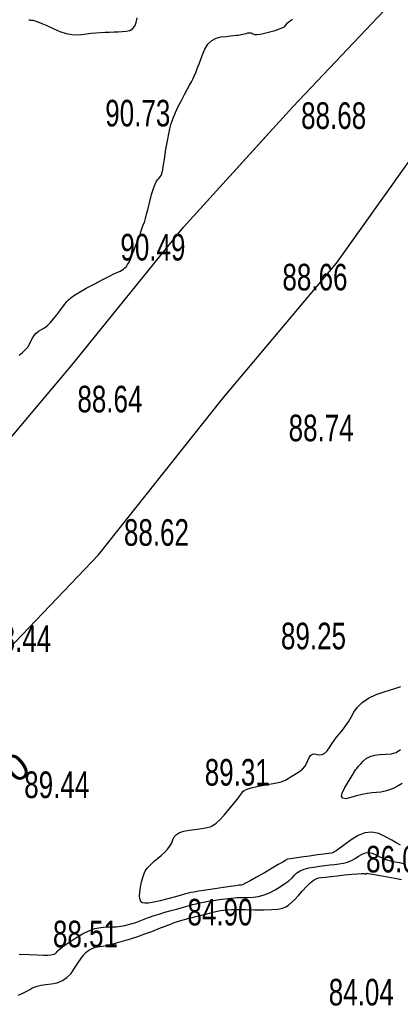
# Model space of a CAD drawing. Header units: metres. Extents: x 431006 to 434411, y 2469261 to 2473208.
# Drawn here: x 433457.9 to 433515.1, y 2471725.6 to 2471875.3 of the extents above; entities that cross this region are included whole.
import ezdxf
from ezdxf.enums import TextEntityAlignment as Align

# ---------------------------------------------------------------- set-up
doc = ezdxf.new("R2010")
doc.units = ezdxf.units.M
doc.header["$MEASUREMENT"] = 0
for name, color, linetype, lineweight in [('CAO DO', 8, 'Continuous', 18), ('duong nhua-ks', 8, 'Continuous', 18), ('MH_DongMuc', 8, 'Continuous', 18), ('MH_DongMuc_Con', 8, 'Continuous', 18)]:
    doc.layers.add(name, color=color, linetype=linetype, lineweight=lineweight)
doc.styles.get("Standard").update_dxf_attribs({"font": 'arial.ttf'})

msp = doc.modelspace()

# ---------------------------------------------------------------- linework, layer by layer
at = {"layer": 'duong nhua-ks', "color": 8, "lineweight": 0}
for points in [[(433377.16, 2471545.29), (433368.33, 2471556.01), (433362.87, 2471564.74), (433357.7, 2471576.06), (433353.59, 2471590.62), (433351.42, 2471603.51), (433351.04, 2471615.11), (433352.76, 2471628.58), (433355.38, 2471640.64), (433357.55, 2471646.91), (433364.81, 2471658.81), (433379.7, 2471682.97), (433394.74, 2471705.12), (433412.62, 2471728.84), (433427.36, 2471748.89), (433443.82, 2471767.89), (433457.22, 2471781.68), (433469.72, 2471794.85), (433488.35, 2471818.26), (433505.56, 2471838.7), (433519.47, 2471858.22), (433538.03, 2471883.43)], [(433174.36, 2471626.83), (433196.14, 2471617.93), (433212.68, 2471613.9), (433226.93, 2471612.3), (433238.48, 2471612.15), (433250.9, 2471613.69), (433262.05, 2471617.2), (433271.12, 2471620.99), (433279.23, 2471625.59), (433293.35, 2471635.18), (433311.92, 2471649.87), (433331.01, 2471667.22), (433349.58, 2471686.45), (433369.7, 2471706.2), (433396.39, 2471734.57), (433409.85, 2471750.52), (433423.6, 2471766.84), (433429.29, 2471774.81), (433442.06, 2471792.73), (433453.25, 2471808.58), (433465.72, 2471823.36), (433482.51, 2471844.12), (433498.96, 2471862.2), (433513.62, 2471877.63)], [(433174.36, 2471626.83), (433196.14, 2471617.93), (433212.68, 2471613.9), (433226.93, 2471612.3), (433238.48, 2471612.15), (433250.9, 2471613.69), (433262.05, 2471617.2), (433271.12, 2471620.99), (433279.23, 2471625.59), (433293.35, 2471635.18), (433311.92, 2471649.87), (433331.01, 2471667.22), (433349.58, 2471686.45), (433369.7, 2471706.2), (433396.39, 2471734.57), (433409.85, 2471750.52), (433423.6, 2471766.84), (433429.29, 2471774.81), (433442.06, 2471792.73), (433453.25, 2471808.58), (433465.72, 2471823.36), (433482.51, 2471844.12), (433495.37, 2471858.25)], [(433377.16, 2471545.29), (433368.33, 2471556.01), (433362.87, 2471564.74), (433357.7, 2471576.06), (433353.59, 2471590.62), (433351.42, 2471603.51), (433351.04, 2471615.11), (433352.76, 2471628.58), (433355.38, 2471640.64), (433357.55, 2471646.91), (433364.81, 2471658.81), (433379.7, 2471682.97), (433394.74, 2471705.12), (433412.62, 2471728.84), (433427.36, 2471748.89), (433443.82, 2471767.89), (433457.22, 2471781.68), (433469.72, 2471794.85), (433488.35, 2471818.26), (433505.56, 2471838.7), (433510.07, 2471845.03)]]:
    msp.add_lwpolyline(points, dxfattribs=at)
at = {"layer": 'MH_DongMuc', "color": 8, "lineweight": 0, "elevation": 90}
for points in [[(433457.8, 2471824.87), (433458.3, 2471825.26), (433458.72, 2471825.66), (433459.08, 2471826.08), (433459.36, 2471826.52), (433459.57, 2471826.97), (433459.78, 2471827.4), (433460.04, 2471827.79), (433460.35, 2471828.14), (433460.72, 2471828.44), (433461.14, 2471828.7), (433461.59, 2471828.98), (433462.05, 2471829.34), (433462.51, 2471829.78), (433462.98, 2471830.31), (433463.45, 2471830.92), (433463.9, 2471831.54), (433464.3, 2471832.07), (433464.65, 2471832.53), (433464.96, 2471832.9), (433465.22, 2471833.2), (433465.56, 2471833.5), (433466.11, 2471833.89), (433466.89, 2471834.35), (433467.87, 2471834.91), (433469.08, 2471835.55), (433470.28, 2471836.17), (433471.28, 2471836.68), (433472.06, 2471837.07), (433472.64, 2471837.34), (433473.01, 2471837.5), (433473.26, 2471837.62), (433473.5, 2471837.77), (433473.72, 2471837.97), (433473.93, 2471838.21), (433474.12, 2471838.48), (433474.33, 2471838.86), (433474.58, 2471839.39), (433474.87, 2471840.08), (433475.2, 2471840.93), (433475.57, 2471841.94), (433475.93, 2471842.92), (433476.22, 2471843.7), (433476.43, 2471844.28), (433476.57, 2471844.66), (433476.64, 2471844.83), (433476.7, 2471845.02), (433476.81, 2471845.42), (433476.98, 2471846.05), (433477.19, 2471846.89), (433477.45, 2471847.96), (433477.73, 2471849.03), (433477.99, 2471849.9), (433478.24, 2471850.57), (433478.46, 2471851.03), (433478.67, 2471851.29), (433478.85, 2471851.46), (433479.01, 2471851.66), (433479.14, 2471851.89), (433479.25, 2471852.14), (433479.33, 2471852.41), (433479.4, 2471852.75), (433479.48, 2471853.18), (433479.56, 2471853.71), (433479.66, 2471854.34), (433479.76, 2471855.06), (433479.88, 2471855.83), (433480.01, 2471856.59), (433480.15, 2471857.36), (433480.3, 2471858.14), (433480.47, 2471858.91), (433480.68, 2471859.7), (433480.96, 2471860.52), (433481.31, 2471861.37), (433481.72, 2471862.25), (433482.21, 2471863.17), (433482.69, 2471864.05), (433483.1, 2471864.8), (433483.45, 2471865.45), (433483.73, 2471865.97), (433483.95, 2471866.38), (433484.14, 2471866.8), (433484.38, 2471867.37), (433484.65, 2471868.07), (433484.96, 2471868.91), (433485.31, 2471869.9), (433485.71, 2471870.85), (433486.21, 2471871.61), (433486.79, 2471872.18), (433487.46, 2471872.55), (433488.21, 2471872.72), (433488.95, 2471872.79), (433489.58, 2471872.86), (433490.09, 2471872.91), (433490.48, 2471872.96), (433490.76, 2471872.99), (433490.98, 2471873.03), (433491.22, 2471873.07), (433491.46, 2471873.12), (433491.71, 2471873.18), (433491.97, 2471873.25), (433492.22, 2471873.31), (433492.45, 2471873.33), (433492.65, 2471873.31), (433492.83, 2471873.26), (433492.97, 2471873.17), (433493.19, 2471873.09), (433493.55, 2471873.09), (433494.06, 2471873.15), (433494.72, 2471873.28), (433495.53, 2471873.48), (433496.34, 2471873.7), (433496.98, 2471873.91), (433497.46, 2471874.11), (433497.77, 2471874.3), (433497.92, 2471874.47), (433498.02, 2471874.63), (433498.17, 2471874.81), (433498.37, 2471874.99), (433498.62, 2471875.18), (433498.92, 2471875.38)], [(433515.15, 2471751.16), (433514.61, 2471751.47), (433513.87, 2471751.9), (433512.93, 2471752.44), (433511.89, 2471752.91), (433510.85, 2471753.1), (433509.81, 2471753.01), (433508.78, 2471752.64), (433507.74, 2471751.99), (433506.8, 2471751.28), (433506.05, 2471750.73), (433505.5, 2471750.33), (433505.15, 2471750.09), (433504.98, 2471750), (433504.79, 2471749.98), (433504.34, 2471749.92), (433503.63, 2471749.82), (433502.67, 2471749.69), (433501.46, 2471749.53), (433500.24, 2471749.36), (433499.29, 2471749.22), (433498.61, 2471749.12), (433498.18, 2471749.04), (433498.02, 2471748.99), (433497.87, 2471748.88), (433497.46, 2471748.63), (433496.79, 2471748.24), (433495.87, 2471747.7), (433494.69, 2471747.02), (433493.5, 2471746.35), (433492.56, 2471745.82), (433491.85, 2471745.45), (433491.39, 2471745.22), (433491.16, 2471745.15), (433490.92, 2471745.13), (433490.4, 2471745.07), (433489.61, 2471744.95), (433488.55, 2471744.8), (433487.22, 2471744.59), (433485.89, 2471744.39), (433484.85, 2471744.23), (433484.09, 2471744.11), (433483.62, 2471744.03), (433483.43, 2471744), (433483.26, 2471743.95), (433482.85, 2471743.84), (433482.19, 2471743.66), (433481.3, 2471743.41), (433480.16, 2471743.09), (433479, 2471742.79), (433478.04, 2471742.57), (433477.28, 2471742.45), (433476.71, 2471742.42), (433476.35, 2471742.48), (433476.12, 2471742.66), (433475.98, 2471742.99), (433475.92, 2471743.46), (433475.95, 2471744.08), (433476.06, 2471744.85), (433476.22, 2471745.63), (433476.41, 2471746.31), (433476.61, 2471746.88), (433476.83, 2471747.34), (433477.07, 2471747.7), (433477.36, 2471748.02), (433477.71, 2471748.37), (433478.12, 2471748.76), (433478.61, 2471749.17), (433479.16, 2471749.62), (433479.7, 2471750.09), (433480.14, 2471750.56), (433480.49, 2471751.03), (433480.75, 2471751.5), (433480.91, 2471751.98), (433481.1, 2471752.41), (433481.45, 2471752.77), (433481.94, 2471753.06), (433482.59, 2471753.27), (433483.39, 2471753.4), (433484.22, 2471753.5), (433484.94, 2471753.6), (433485.57, 2471753.71), (433486.1, 2471753.81), (433486.53, 2471753.92), (433486.94, 2471754.11), (433487.44, 2471754.47), (433488, 2471754.98), (433488.64, 2471755.66), (433489.36, 2471756.51), (433490.05, 2471757.36), (433490.6, 2471758.05), (433491.02, 2471758.6), (433491.31, 2471759), (433491.47, 2471759.24), (433491.66, 2471759.41), (433492.08, 2471759.59), (433492.71, 2471759.78), (433493.56, 2471759.98), (433494.63, 2471760.18), (433495.69, 2471760.38), (433496.55, 2471760.55), (433497.2, 2471760.7), (433497.63, 2471760.82), (433497.85, 2471760.92), (433498.01, 2471761.03), (433498.25, 2471761.19), (433498.58, 2471761.39), (433498.99, 2471761.63), (433499.49, 2471761.92), (433500, 2471762.24), (433500.42, 2471762.61), (433500.77, 2471763.01), (433501.05, 2471763.45), (433501.24, 2471763.92), (433501.42, 2471764.35), (433501.65, 2471764.66), (433501.93, 2471764.83), (433502.25, 2471764.88), (433502.62, 2471764.8), (433503.01, 2471764.73), (433503.39, 2471764.8), (433503.77, 2471765.01), (433504.14, 2471765.37), (433504.5, 2471765.87), (433504.85, 2471766.42), (433505.2, 2471766.93), (433505.55, 2471767.4), (433505.89, 2471767.83), (433506.23, 2471768.22), (433506.58, 2471768.64), (433506.95, 2471769.14), (433507.33, 2471769.72), (433507.73, 2471770.4), (433508.15, 2471771.16), (433508.68, 2471771.93), (433509.41, 2471772.63), (433510.36, 2471773.25), (433511.51, 2471773.81), (433512.87, 2471774.29), (433514.19, 2471774.7), (433515.22, 2471775.02)]]:
    msp.add_lwpolyline(points, dxfattribs=at)
at = {"layer": 'MH_DongMuc_Con', "color": 8, "lineweight": 0}
for points, elevation in [([(433459.25, 2471875.29), (433459.39, 2471875.26), (433459.55, 2471875.24), (433459.71, 2471875.22), (433459.89, 2471875.21), (433460.15, 2471875.15), (433460.59, 2471875), (433461.2, 2471874.75), (433461.98, 2471874.41), (433462.92, 2471873.98), (433463.92, 2471873.55), (433464.86, 2471873.25), (433465.72, 2471873.07), (433466.52, 2471873.01), (433467.25, 2471873.07), (433467.94, 2471873.18), (433468.64, 2471873.27), (433469.34, 2471873.34), (433470.03, 2471873.39), (433470.73, 2471873.42), (433471.41, 2471873.44), (433472.07, 2471873.47), (433472.71, 2471873.5), (433473.32, 2471873.53), (433473.91, 2471873.56), (433474.44, 2471873.68), (433474.86, 2471873.93), (433475.19, 2471874.33), (433475.42, 2471874.88), (433475.55, 2471875.58)], 92), ([(433515.45, 2471760.42), (433514.83, 2471760.08), (433514.19, 2471759.75), (433513.54, 2471759.49), (433512.89, 2471759.29), (433512.24, 2471759.16), (433511.58, 2471759.09), (433510.89, 2471759.04), (433510.16, 2471758.93), (433509.39, 2471758.78), (433508.57, 2471758.57), (433507.71, 2471758.32), (433506.96, 2471758.15), (433506.49, 2471758.21), (433506.3, 2471758.49), (433506.38, 2471758.99), (433506.74, 2471759.72), (433507.21, 2471760.49), (433507.59, 2471761.13), (433507.89, 2471761.64), (433508.12, 2471762.01), (433508.27, 2471762.26), (433508.41, 2471762.47), (433508.61, 2471762.72), (433508.87, 2471763.04), (433509.19, 2471763.4), (433509.57, 2471763.81), (433510.03, 2471764.21), (433510.6, 2471764.51), (433511.27, 2471764.71), (433512.05, 2471764.82), (433512.93, 2471764.83), (433513.8, 2471764.89), (433514.54, 2471765.12), (433515.15, 2471765.54)], 92), ([(433457.8, 2471734.79), (433459.28, 2471734.72), (433460.49, 2471734.67), (433461.44, 2471734.64), (433462.13, 2471734.64), (433462.56, 2471734.66), (433462.83, 2471734.71), (433463.07, 2471734.78), (433463.26, 2471734.88), (433463.42, 2471735.01), (433463.54, 2471735.17), (433463.73, 2471735.39), (433464.11, 2471735.71), (433464.66, 2471736.12), (433465.41, 2471736.63), (433466.33, 2471737.24), (433467.33, 2471737.84), (433468.28, 2471738.29), (433469.2, 2471738.62), (433470.07, 2471738.8), (433470.9, 2471738.86), (433471.68, 2471738.86), (433472.41, 2471738.9), (433473.08, 2471738.97), (433473.7, 2471739.08), (433474.27, 2471739.22), (433474.8, 2471739.39), (433475.33, 2471739.56), (433475.85, 2471739.74), (433476.37, 2471739.93), (433476.87, 2471740.13), (433477.43, 2471740.34), (433478.09, 2471740.57), (433478.85, 2471740.81), (433479.71, 2471741.07), (433480.68, 2471741.35), (433481.65, 2471741.61), (433482.5, 2471741.85), (433483.25, 2471742.05), (433483.89, 2471742.22), (433484.42, 2471742.35), (433484.93, 2471742.47), (433485.54, 2471742.6), (433486.23, 2471742.73), (433487.02, 2471742.86), (433487.89, 2471743), (433488.79, 2471743.12), (433489.68, 2471743.22), (433490.54, 2471743.28), (433491.37, 2471743.3), (433492.19, 2471743.3), (433493, 2471743.33), (433493.81, 2471743.46), (433494.64, 2471743.69), (433495.47, 2471744.02), (433496.31, 2471744.46), (433497.1, 2471744.93), (433497.78, 2471745.39), (433498.37, 2471745.82), (433498.85, 2471746.24), (433499.22, 2471746.63), (433499.6, 2471746.99), (433500.08, 2471747.3), (433500.66, 2471747.55), (433501.36, 2471747.74), (433502.15, 2471747.88), (433502.98, 2471747.99), (433503.78, 2471748.1), (433504.53, 2471748.19), (433505.25, 2471748.27), (433505.94, 2471748.35), (433506.59, 2471748.45), (433507.21, 2471748.61), (433507.8, 2471748.84), (433508.36, 2471749.14), (433508.88, 2471749.49), (433509.4, 2471749.81), (433509.91, 2471750), (433510.42, 2471750.04), (433510.93, 2471749.95), (433511.45, 2471749.72), (433511.97, 2471749.44), (433512.53, 2471749.19), (433513.11, 2471748.98), (433513.71, 2471748.81), (433514.35, 2471748.68), (433515.03, 2471748.54), (433515.77, 2471748.35)], 88), ([(433457.64, 2471728.59), (433458.17, 2471728.83), (433458.64, 2471729.06), (433459.06, 2471729.27), (433459.42, 2471729.47), (433459.72, 2471729.65), (433460.05, 2471729.81), (433460.51, 2471729.95), (433461.1, 2471730.09), (433461.82, 2471730.2), (433462.66, 2471730.31), (433463.52, 2471730.48), (433464.3, 2471730.8), (433464.99, 2471731.26), (433465.6, 2471731.88), (433466.13, 2471732.65), (433466.61, 2471733.43), (433467.06, 2471734.09), (433467.49, 2471734.63), (433467.9, 2471735.05), (433468.29, 2471735.36), (433468.66, 2471735.57), (433469.01, 2471735.74), (433469.35, 2471735.86), (433469.67, 2471735.93), (433469.98, 2471735.95), (433470.36, 2471735.98), (433470.9, 2471736.07), (433471.59, 2471736.23), (433472.45, 2471736.46), (433473.48, 2471736.76), (433474.57, 2471737.09), (433475.65, 2471737.45), (433476.71, 2471737.82), (433477.76, 2471738.2), (433478.79, 2471738.61), (433479.75, 2471738.99), (433480.57, 2471739.31), (433481.27, 2471739.57), (433481.83, 2471739.76), (433482.26, 2471739.89), (433482.67, 2471740.01), (433483.2, 2471740.15), (433483.82, 2471740.31), (433484.56, 2471740.49), (433485.4, 2471740.7), (433486.25, 2471740.91), (433486.98, 2471741.08), (433487.61, 2471741.22), (433488.14, 2471741.33), (433488.56, 2471741.4), (433489.04, 2471741.45), (433489.74, 2471741.48), (433490.67, 2471741.49), (433491.83, 2471741.47), (433493.22, 2471741.44), (433494.61, 2471741.43), (433495.77, 2471741.47), (433496.71, 2471741.56), (433497.43, 2471741.7), (433497.92, 2471741.89), (433498.33, 2471742.16), (433498.78, 2471742.54), (433499.28, 2471743.01), (433499.82, 2471743.59), (433500.42, 2471744.28), (433501.01, 2471744.94), (433501.55, 2471745.47), (433502.03, 2471745.87), (433502.47, 2471746.12), (433502.85, 2471746.24), (433503.29, 2471746.29), (433503.9, 2471746.37), (433504.68, 2471746.45), (433505.63, 2471746.56), (433506.75, 2471746.68), (433507.84, 2471746.78), (433508.7, 2471746.86), (433509.32, 2471746.9), (433509.72, 2471746.9), (433509.88, 2471746.86), (433509.92, 2471746.82), (433509.96, 2471746.79), (433509.98, 2471746.78), (433510, 2471746.79), (433510, 2471746.81), (433510.01, 2471746.84), (433510.02, 2471746.87), (433510.04, 2471746.89), (433510.07, 2471746.91), (433510.1, 2471746.93), (433510.25, 2471746.92), (433510.64, 2471746.87), (433511.26, 2471746.76), (433512.11, 2471746.62), (433513.2, 2471746.42), (433514.32, 2471746.21), (433515.3, 2471746.01)], 86)]:
    msp.add_lwpolyline(points, dxfattribs=dict(at, elevation=elevation))

# ---------------------------------------------------------------- texts
at = {"layer": 'CAO DO', "color": 8, "lineweight": 0, "width": 0.7}
for s, p in [('90.73', (433470.75, 2471859.25, 90.73)), ('88.68', (433500.22, 2471858.88, 88.68)), ('90.49', (433473.03, 2471839.09, 90.49)), ('88.66', (433497.41, 2471834.59, 88.66)), ('88.64', (433466.56, 2471816.25, 88.64)), ('88.74', (433498.34, 2471811.91, 88.74)), ('88.62', (433473.56, 2471796.19, 88.62)), ('88.44', (433452.84, 2471780.22, 88.44)), ('89.25', (433497.19, 2471780.62, 89.25)), ('89.31', (433485.72, 2471760.12, 89.31)), ('89.44', (433458.56, 2471758.25, 89.44)), ('86.05', (433510, 2471747.06, 86.05)), ('84.90', (433483.12, 2471739.09, 84.9)), ('88.51', (433462.88, 2471735.81, 88.51)), ('84.04', (433504.38, 2471727.06, 84.04))]:
    msp.add_text(s, height=4, dxfattribs=at).set_placement(p)
at = {"layer": 'CAO DO', "color": 9, "lineweight": 0, "width": 0.7}
for s, p in [('89.44', (433458.56, 2471758.25, 89.44)), ('84.90', (433483.12, 2471739.09, 84.9)), ('88.51', (433462.88, 2471735.81, 88.51))]:
    msp.add_text(s, height=4, dxfattribs=at).set_placement(p)
at = {"layer": 'MH_DongMuc', "color": 8, "lineweight": 0}
msp.add_text('90', height=4, rotation=37.3029, dxfattribs=at).set_placement((433456.13, 2471761.94, 90), align=Align.MIDDLE)

doc.saveas('drawing.dxf')
